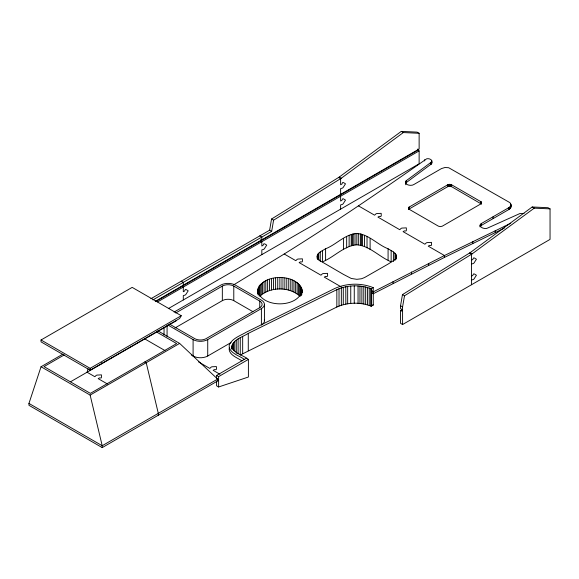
<?xml version="1.0" encoding="UTF-8"?>
<svg xmlns="http://www.w3.org/2000/svg" width="579" height="579" viewBox="0 0 579 579"><rect width="100%" height="100%" fill="white"/><g stroke="black" fill="none" stroke-linecap="round" stroke-linejoin="round"><path stroke-width="0.87" d="M341.103 286.837L324.291 277.131C326.527 274.786 328.061 279.114 327.533 273.346C322.054 273.802 323.169 272.912 320.976 275.213L299.133 262.605C301.369 260.261 302.897 264.589 302.376 258.82C296.889 259.276 298.011 258.386 295.818 260.688L284.209 253.986C332.65 223.863 380.063 191.591 426.593 158.841C428.576 158.06 433.418 159.717 431.145 162.258L406.241 180.72C403.179 184.875 411.387 186.525 414.014 184.433L441.488 168.569L444.918 167.519L448.682 167.729L509.013 202.129C511.474 203.106 511.474 206.58 509.006 207.557L481.54 223.414C477.002 226.794 485.093 229.943 487.959 227.902L519.949 213.521L524.038 213.419M257.59 293.264C257.358 272.463 301.102 272.268 302.158 292.395M302.158 290.665C297.924 308.231 261.817 308.231 257.59 290.665M317.183 258.162C316.185 252.929 322.163 250.982 325.601 248.76C336.225 244.743 344.946 234.126 356.838 233.532C368.729 234.126 377.45 244.743 388.082 248.76C391.52 250.982 397.498 252.929 396.492 258.162M396.492 256.425L395.92 258.516L394.979 259.66L388.082 264.089L364.553 277.544L361.455 278.76L356.838 279.317L351.229 278.448L343.571 274.46L320.267 260.876L318.153 259.088L317.183 256.425M480.23 224.71L480.23 226.584L481.54 225.289L509.006 209.432L510.837 207.448L510.953 204.843M150.851 298.75L269.633 230.21L271.551 219.014L339.243 177.065L401.283 131.39L417.097 132.121L419.131 133.293L419.131 149.02L155.23 301.384M152.885 299.922L271.667 231.383L273.585 220.186L341.277 178.245L403.317 132.569L419.131 133.293M400.545 310.453L401.761 311.155L401.761 309.28L400.545 308.578L400.545 305.748L402.47 294.602L470.162 252.654L532.202 206.978L548.016 207.702L550.05 208.874L550.05 239.395L402.579 324.537L400.545 323.364L400.545 310.453L402.094 309.555M402.579 324.537L402.579 306.921L404.504 295.775L472.196 253.826L534.236 208.151L550.05 208.874M229.262 347.603C227.988 354.862 237.433 357.663 242.022 360.898M231.889 348.848C231.014 339.887 242.492 337.246 248.275 333.395L336.84 289.652C347.509 284.926 360.384 284.521 371.24 288.841L373.267 287.669L373.267 290.492L372.051 291.186L372.051 293.068M405.459 183.681L406.241 182.602L431.145 164.132L431.818 162.952L431.818 161.071M88.131 368.772L87.067 372.225L94.869 376.726C97.062 374.425 95.94 375.315 101.426 374.852C101.947 380.627 100.42 376.299 98.184 378.644L107.542 384.043M218.29 380.591L102.215 447.61L28.95 405.307L28.95 403.433L41.037 366.746L62.85 354.16M408.579 207.579L408.579 208.766L409.179 209.287L438.419 226.172L440.351 226.635L442.291 226.172L480.845 203.909L481.648 202.788L480.845 201.673L451.606 184.788L449.673 184.325L447.741 184.788L409.179 207.05L408.579 207.579L408.579 209.453M181.256 315.714L179.635 318.53L90.129 370.205L41.037 341.871L41.037 339.989L132.171 287.372L181.256 315.714L90.129 368.331L41.037 339.989M358.394 205.834L374.613 215.2C376.806 212.898 375.684 213.789 381.17 213.325C381.691 219.101 380.164 214.766 377.928 217.111L399.771 229.725C401.964 227.417 400.849 228.314 406.328 227.851C406.856 233.627 405.322 229.291 403.085 231.636L424.928 244.251C427.121 241.942 426.006 242.833 431.485 242.377C432.014 248.152 430.479 243.817 428.243 246.162L444.462 255.527L510.707 223.291M299.611 284.68L299.611 295.949C289.059 286.583 270.683 286.583 260.137 295.949L260.137 284.68M481.453 204.076L451.606 186.67L449.673 186.206L447.741 186.67L408.825 209.178L408.825 207.304M284.217 253.993L233.981 284.673M391.143 250.548L391.143 261.817C379.498 257.098 369.829 245.814 356.838 244.801C343.846 245.814 334.177 257.098 322.539 261.817L322.539 250.548M156.344 301.21L417.915 150.193L419.131 150.902L419.131 163.806L168.482 308.52M64.255 354.92L44.026 366.601L90.389 393.365L176.646 343.564L156.554 331.962M157.568 301.912L419.131 150.902M174.076 312.067L220.744 285.121A10.35 5.978 0 0 1 235.378 285.121L261.397 300.146A10.35 5.978 0 0 1 261.397 308.6L261.397 325.029A10.35 5.978 0 0 0 264.306 319.869M175.719 312.993L222.835 285.816A8.048 4.646 0 0 1 233.286 285.816L260.203 301.355A8.048 4.646 0 0 1 260.203 307.391L205.639 338.889A8.048 4.646 0 0 1 195.188 338.889L169.495 324.081M70.616 381.72L176.646 320.556M174.945 327.996L222.835 300.371A8.048 4.646 0 0 1 233.286 300.371L252.871 311.654M41.037 366.746L90.129 395.088L179.635 343.412L217.639 379.093L102.215 445.729L28.95 403.433M167.838 325L193.097 339.584A10.35 5.978 0 0 0 207.731 339.584L261.397 308.6M191.562 355.13L193.097 356.013A10.35 5.978 0 0 0 207.731 356.013L231.064 342.544M217.805 380.837L217.805 378.963L216.589 378.253L216.589 375.438L246.372 358.242M216.589 375.438L218.616 376.611L248.398 359.414L248.398 377.023L218.616 386.982L216.589 385.809L216.589 380.946M240.256 337.658L240.256 355.028L336.84 307.022C347.509 302.26 360.384 301.912 371.24 306.211L373.267 305.039L373.267 293.213M471.53 260.166C474.679 259.399 471.697 255.911 476.43 259.254C473.296 263.771 474.621 263.25 471.53 263.995M471.53 276.154C474.679 275.387 471.697 271.898 476.43 275.242C473.296 279.758 474.621 279.237 471.53 279.983M371.667 291.005L373.31 291.845L444.462 255.527L444.462 257.402L373.31 293.727L371.667 292.88M444.462 257.402L503.643 228.495M373.267 287.669C361.253 282.747 346.901 283.117 335.031 288.364L246.386 332.143C240.415 335.654 232.534 338.136 229.262 344.78C228.075 353.031 239.489 355.52 244.338 359.414M372.717 304.757L373.267 305.039M401.283 131.39L403.317 132.569M532.202 206.978L534.236 208.151M339.243 177.065L341.277 178.245M470.162 252.654L472.196 253.826M338.585 177.478L340.618 178.65L340.618 184.752C343.767 183.984 340.778 180.496 345.511 183.833C342.377 188.356 343.709 187.835 340.618 188.58L340.618 194.356M469.497 253.066L471.53 254.239L471.53 284.723M339.395 195.528L340.618 196.23L340.618 201.036C343.767 200.276 340.778 196.788 345.511 200.124C342.377 204.648 343.709 204.119 340.618 204.872L340.618 209.142M271.551 219.014L273.585 220.186M402.47 294.602L404.504 295.775M269.633 230.21L271.667 231.383M400.545 305.748L402.579 306.921M259.79 235.856L261.824 237.072L261.824 239.844M345.829 304.12L345.779 286.714M181.27 281.184L183.304 282.357L183.304 285.172M182.081 286.352L183.304 287.054L183.304 291.751C186.452 290.984 183.463 287.495 188.204 290.839C185.063 295.355 186.395 294.834 183.304 295.579L183.304 299.965M248.398 359.414C243.455 355.115 233.453 353.704 231.889 346.242M157.814 330.819L179.635 343.412M198.525 361.904L209.83 368.432C212.023 366.123 210.908 367.021 216.387 366.558C216.915 372.333 215.388 367.998 213.152 370.343L219.948 374.273M144.779 338.903L164.993 350.577M144.851 361.918L146.212 362.707L158.299 413.348L158.299 415.23M431.616 162.149L431.818 162.952M90.129 395.088L102.215 445.729L102.215 447.61M510.953 206.717L510.468 203.395M510.837 204.112L510.837 207.448M510.468 206.283L510.468 208.165M509.86 206.949L509.86 208.831M504.41 226.244L504.41 228.126M495.248 230.645L495.248 232.526M493.113 216.734L493.113 218.609M481.54 223.414L481.54 225.289M481.453 202.194L481.453 203.446M481.2 201.919L481.2 203.801M480.968 223.805L480.968 225.687M480.845 201.673L480.845 203.547M480.527 224.247L480.527 226.121M480.078 225.195L480.063 226.939M472.811 241.617L472.811 243.491M451.606 184.788L451.606 186.67M451.179 184.585L451.179 186.467M450.701 184.44L450.701 186.322M449.673 184.325L449.673 186.206M448.645 184.44L448.645 186.322M448.168 184.585L448.168 186.467M447.741 184.788L447.741 186.67M431.782 160.665L431.724 163.358M431.507 161.881L431.507 163.756M431.145 162.258L431.145 164.132M430.848 162.475L430.848 164.349M428.677 263.336L428.677 265.211M424.682 159.688L424.682 160.94M417.915 148.941L417.915 150.193M411.568 271.971L411.568 273.845M409.179 207.05L409.179 208.932M406.241 180.72L406.241 182.602M405.749 181.249L405.749 183.123M405.741 183.463L405.741 184.715M405.459 181.799L405.459 183.051M396.347 255.368L396.347 257.966M395.92 254.333L395.92 259.53M395.522 253.761L395.522 259.826M394.979 253.189L394.979 260.123M393.416 251.974L393.416 261.505M393.119 281.466L393.119 283.341M388.082 248.76L388.082 260.029M373.31 291.845L373.31 293.727M371.24 288.841L371.24 306.211M370.871 288.66L370.871 306.03M370.111 238.389L370.111 249.658M369.221 287.987L369.221 305.357M367.484 287.423L367.484 304.793M367.021 236.623L367.021 247.884M365.667 286.96L365.667 304.33M364.553 235.306L364.553 246.574M363.793 286.598L363.793 303.968M362.447 234.401L362.447 245.67M361.882 286.323L361.882 303.693M361.455 234.09L361.455 245.358M360.464 233.865L360.464 245.127M359.957 286.135L359.957 303.505M358.669 233.612L358.669 244.881M358.046 286.012L358.046 303.382M356.838 233.532L356.838 244.801M355.007 233.612L355.007 244.881M354.261 285.968L354.261 303.338M353.212 233.865L353.212 245.127M352.22 234.09L352.22 245.358M351.229 234.401L351.229 245.67M350.751 286.135L350.751 303.505M349.13 235.306L349.13 246.574M347.668 286.439L347.668 303.809M346.662 236.623L346.662 247.884M343.571 238.389L343.571 249.658M343.282 287.293L343.282 304.663M341.342 287.857L341.342 305.227M339.026 288.682L339.026 306.052M336.84 289.652L336.84 307.022M325.601 248.76L325.601 260.029M320.267 251.974L320.267 261.505M318.696 253.189L318.696 260.123M318.153 253.761L318.153 258.958M317.762 254.333L317.762 259.53M317.328 255.368L317.328 258.835M302.057 289.428L302.057 292.894M301.753 288.204L301.753 294.856M301.239 286.996L301.239 295.666M300.53 285.823L300.53 296.224M298.489 283.58L298.489 294.849M297.165 282.538L297.165 293.806M295.63 281.56L295.63 292.829M293.937 280.677L293.937 291.946M292.134 279.918L292.134 291.179M290.238 279.266L290.238 290.535M288.262 278.738L288.262 290.007M286.221 278.325L286.221 289.594M284.13 278.029L284.13 289.297M282.009 277.855L282.009 289.124M279.874 277.797L279.874 289.066M277.739 277.855L277.739 289.124M275.618 278.029L275.618 289.297M273.527 278.325L273.527 289.594M271.486 278.738L271.486 290.007M269.51 279.266L269.51 290.535M267.614 279.918L267.614 291.179M265.804 280.677L265.804 291.946M264.429 304.373L264.429 320.802M264.111 281.56L264.111 292.829M262.584 282.538L262.584 293.806M261.824 254.63L261.824 249.867C264.914 249.115 263.583 249.643 266.716 245.12C261.983 241.776 264.972 245.272 261.824 246.032L261.824 241.725L260.601 241.016L260.601 239.764M261.259 283.58L261.259 294.849M259.739 301.066L259.739 307.912M259.218 285.823L259.218 296.224M258.502 286.996L258.502 294.798M257.995 288.204L257.995 294.856M257.691 289.428L257.691 293.625M248.275 333.395L248.275 350.765M242.666 336.29L242.666 353.66M238.114 338.983L238.114 353.747M236.275 340.264L236.275 353.291M234.741 341.516L234.741 351.069M233.786 286.084L233.786 300.631M233.532 342.732L233.532 350.548M232.649 343.919L232.649 349.13M232.099 345.084L232.099 348.558M232.027 347.407L232.027 349.144M222.336 286.084L222.336 300.631M218.616 376.611L218.616 386.982M207.731 339.584L207.731 356.013M193.097 339.584L193.097 356.013M167.07 325.427L167.07 336.667M164.045 327.251L164.045 335.038M101.651 362.606L101.651 363.858M90.129 368.331L90.129 370.205M509.006 209.432L509.006 207.557L508.97 209.453"/></g></svg>
